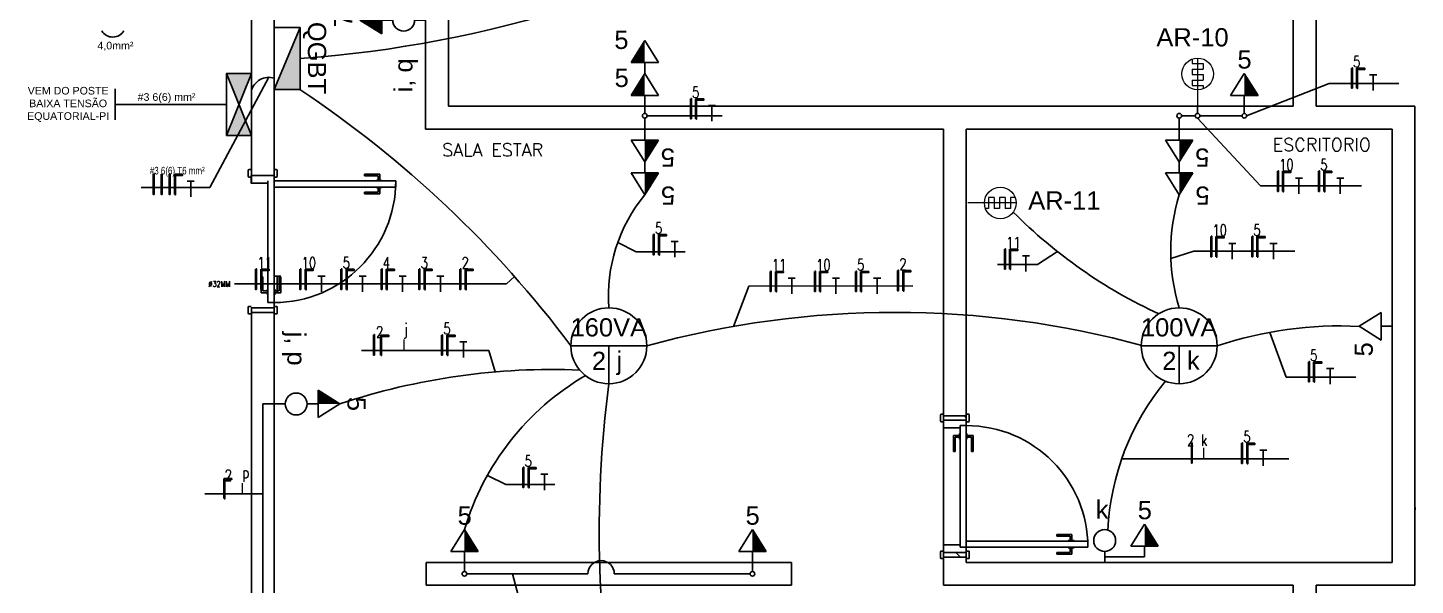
# Model space of a CAD drawing. Header units: millimetres. Extents: x -632.9 to -536.7, y 683.3 to 727.5.
# Drawn here: x -622.74 to -613.61, y 689.7 to 693.37 of the extents above; entities that cross this region are included whole.
import ezdxf
from ezdxf.enums import TextEntityAlignment as Align

# ---------------------------------------------------------------- set-up
doc = ezdxf.new("R2010")
doc.units = ezdxf.units.MM
doc.header["$MEASUREMENT"] = 0
for name, color, linetype in [('ARQUITETURA', 9, 'Continuous'), ('ELETRICA', 4, 'Continuous'), ('ELETRODUTO DIVERSOS', 3, 'Continuous'), ('ELETRODUTO EMBUTIDO LAJE PAREDE', 2, 'Continuous'), ('ELETRODUTO LUMINÁRIA', 3, 'Continuous'), ('ELETRODUTO TEXTO', 2, 'Continuous'), ('PENA1', 2, 'Continuous')]:
    doc.layers.add(name, color=color, linetype=linetype)
for name, color, linetype, lineweight in [('LAYERCOMUM', 252, 'Continuous', 25), ('REDE ELETRICA', 7, 'Continuous', 9), ('TOMADAS', 20, 'Continuous', 13)]:
    doc.layers.add(name, color=color, linetype=linetype, lineweight=lineweight)
doc.styles.add('0', font='arial.ttf', dxfattribs={"height": 1})
doc.styles.add('GYN_Carimbo_Página', font='arial.ttf', dxfattribs={"height": 0.6})
doc.styles.add('GYN_Dispositivos', font='arial.ttf', dxfattribs={"height": 0.2})
doc.styles.add('ROMAND', font='romand__.ttf', dxfattribs={"width": 0.75})
doc.styles.add('SIMPLEX', font='simplex.shx')

# ---------------------------------------------------------------- blocks, each defined once
blk = doc.blocks.new('*U16')
for p, q in [((-0.373, 0), (-0.416, 0)), ((0.373, 0), (-0.373, 0)), ((0, 0), (0, -0.373)), ((0.373, 0), (0.416, 0)), ((0, -0.373), (0, -0.416))]:
    blk.add_line(p, q)
blk.add_circle((0, 0), 0.416)
at = {"color": 7, "style": 'GYN_Dispositivos'}
blk.add_attdef('P', text='', height=0.2, dxfattribs=at).set_placement((0, 0.16), align=Align.BOTTOM_CENTER)
blk.add_attdef('CI', text='', height=0.2, dxfattribs=at).set_placement((-0.16, 0), align=Align.TOP_RIGHT)
blk.add_attdef('CM', text='', height=0.2, dxfattribs=at).set_placement((0.16, 0), align=Align.TOP_LEFT)
blk = doc.blocks.new('*U6')
for points in [[(0, 0.36), (-0.075, 0.24), (0, 0.24)], [(0, 0.24), (-0.075, 0.24), (-0.15, 0.12), (0, 0.12)]]:
    blk.add_hatch(color=256).paths.add_polyline_path(points)
for p, q in [((0, 0.36), (-0.15, 0.12)), ((0.15, 0.12), (0, 0.36)), ((-0.15, 0.12), (0.15, 0.12)), ((0, 0.12), (0, 0))]:
    blk.add_line(p, q)
at = {"layer": 'REDE ELETRICA', "style": 'GYN_Carimbo_Página'}
blk.add_attdef('CIRCUITO', text='', height=0.2, dxfattribs=at).set_placement((0, 0.542), align=Align.MIDDLE_CENTER)
blk = doc.blocks.new('*U1')
blk.add_line((0, 0.12), (0, 0))
blk.add_circle((0, 0.24), 0.12)
at = {"layer": 'REDE ELETRICA', "style": 'GYN_Carimbo_Página'}
blk.add_attdef('COMANDO', text='', height=0.2, dxfattribs=at).set_placement((0, 0.542), align=Align.MIDDLE_CENTER)
blk = doc.blocks.new('*U5')
for p, q in [((0, 0.36), (-0.15, 0.12)), ((0.15, 0.12), (0, 0.36)), ((-0.15, 0.12), (0.15, 0.12)), ((0, 0.12), (0, 0))]:
    blk.add_line(p, q)
at = {"layer": 'REDE ELETRICA', "style": 'GYN_Carimbo_Página'}
blk.add_attdef('CIRCUITO', text='', height=0.2, dxfattribs=at).set_placement((0, 0.542), align=Align.MIDDLE_CENTER)
blk = doc.blocks.new('Quadro terminal.')
blk.add_hatch(color=256).paths.add_polyline_path([(-0.34, 0.212), (0.34, -0.071), (0.34, 0.212)])
at = {"ltscale": 0.05}
for p, q in [((-0.34, -0.071), (-0.34, 0.212)), ((-0.34, 0.212), (0.34, 0.212)), ((-0.34, 0.212), (0.34, -0.071)), ((0.34, 0.212), (0.34, -0.071)), ((-0.34, -0.071), (0.34, -0.071))]:
    blk.add_line(p, q, dxfattribs=at)
at = {"layer": 'REDE ELETRICA', "style": 'GYN_Carimbo_Página'}
blk.add_attdef('CM', text='', height=0.2, rotation=360, dxfattribs=at).set_placement((-0.254, 0.238), align=Align.BOTTOM_LEFT)

msp = doc.modelspace()

# ---------------------------------------------------------------- hatches: boundary and pattern name
at = {"layer": 'ARQUITETURA'}
h = msp.add_hatch(dxfattribs=at)
h.set_pattern_fill('FP_17', color=256, angle=-90, style=0, pattern_type=2)
h.set_pattern_definition([(45, (-596.79044, 688.2082), (-0.318198, 0.318198), []), (135, (-596.79044, 688.20818), (-0.159099, -0.159099), [])])
h.paths.add_polyline_path([(-616.7154, 689.8842), (-616.5654, 689.8842), (-616.5654, 689.9142), (-616.7154, 689.9142)], flags=0)
h.paths.add_polyline_path([(-616.5654, 690.7842), (-616.5654, 690.8142), (-616.7154, 690.8142), (-616.7154, 690.7842)], flags=0)
at = {"layer": 'ELETRODUTO DIVERSOS', "ltscale": 0.01}
h = msp.add_hatch(color=256, dxfattribs=at)
h.dxf.hatch_style = 1
h.paths.add_polyline_path([(-621.2654, 692.6578), (-621.3471, 692.8619), (-621.4288, 692.6578)])
h.paths.add_polyline_path([(-621.3471, 692.8619), (-621.2654, 693.0661), (-621.4288, 693.0661)])

# ---------------------------------------------------------------- linework, layer by layer
at = {"layer": 'ARQUITETURA'}
for p, q in [((-621.2654, 695.8592), (-621.2654, 692.6992)), ((-621.1154, 692.6992), (-621.1154, 695.8592)), ((-620.1204, 694.7642), (-620.1204, 692.6992)), ((-619.9704, 692.8492), (-619.9704, 694.7642)), ((-614.4154, 693.6192), (-614.4154, 692.8492)), ((-614.2654, 693.6192), (-614.2654, 692.8492)), ((-614.4154, 692.8492), (-619.9704, 692.8492)), ((-614.4154, 692.8492), (-619.9704, 692.8492)), ((-613.6154, 692.8492), (-614.2654, 692.8492)), ((-613.6154, 689.6992), (-613.6154, 692.8492)), ((-621.2654, 692.6992), (-621.2654, 692.3433)), ((-621.1154, 686.9992), (-621.1154, 692.6992)), ((-620.1204, 692.6992), (-616.7154, 692.6992)), ((-616.7154, 692.6992), (-616.7154, 690.8242)), ((-616.5654, 692.6992), (-613.7654, 692.6992)), ((-616.5654, 690.8242), (-616.5654, 692.6992)), ((-613.7654, 692.6992), (-613.7654, 689.8492)), ((-621.2864, 692.4273), (-621.2864, 692.3893)), ((-621.2664, 692.4333), (-621.2804, 692.4333)), ((-621.1024, 692.4333), (-621.1164, 692.4333)), ((-621.0964, 692.3893), (-621.0964, 692.4273)), ((-620.5216, 692.4032), (-620.5216, 692.3917)), ((-620.4216, 692.4032), (-620.5216, 692.4032)), ((-620.4216, 692.3623), (-620.4216, 692.4032)), ((-621.2804, 692.3833), (-621.2664, 692.3833)), ((-621.1164, 692.3933), (-621.2664, 692.3933)), ((-621.2664, 692.3933), (-621.2664, 692.3443)), ((-621.2654, 692.3433), (-621.1574, 692.3433)), ((-621.1564, 692.3583), (-621.1564, 691.5583)), ((-621.1164, 692.3833), (-621.1024, 692.3833)), ((-621.1164, 691.5583), (-621.1164, 692.3583)), ((-620.3164, 692.3583), (-621.1164, 692.3583)), ((-621.1164, 692.3183), (-620.3164, 692.3183)), ((-620.5216, 692.3917), (-620.4331, 692.3917)), ((-620.4454, 692.3623), (-620.4454, 692.3583)), ((-620.4331, 692.3623), (-620.4454, 692.3623)), ((-620.4454, 692.3143), (-620.4454, 692.3183)), ((-620.4331, 692.3143), (-620.4454, 692.3143)), ((-620.4331, 692.3917), (-620.4331, 692.3623)), ((-620.4331, 692.2848), (-620.4331, 692.3143)), ((-620.4075, 692.3623), (-620.4216, 692.3623)), ((-620.4216, 692.3143), (-620.4216, 692.2733)), ((-620.4075, 692.3143), (-620.4216, 692.3143)), ((-620.4075, 692.3583), (-620.4075, 692.3623)), ((-620.4075, 692.3183), (-620.4075, 692.3143)), ((-620.3164, 692.3183), (-620.3164, 692.3583)), ((-620.5216, 692.2848), (-620.4331, 692.2848)), ((-620.5216, 692.2733), (-620.5216, 692.2848)), ((-620.4216, 692.2733), (-620.5216, 692.2733)), ((-621.1899, 691.7283), (-621.2014, 691.7283)), ((-621.2014, 691.7283), (-621.2014, 691.6234)), ((-621.1899, 691.6349), (-621.1899, 691.7283)), ((-621.0715, 691.7283), (-621.083, 691.7283)), ((-621.083, 691.7283), (-621.083, 691.6349)), ((-621.0715, 691.6234), (-621.0715, 691.7283)), ((-621.1604, 691.6234), (-621.2014, 691.6234)), ((-621.1899, 691.6349), (-621.1604, 691.6349)), ((-621.185, 691.6227), (-621.185, 691.6236)), ((-621.185, 691.6228), (-621.185, 691.6227)), ((-621.185, 691.6227), (-621.1604, 691.6227)), ((-621.1564, 691.6473), (-621.1604, 691.6473)), ((-621.1604, 691.6413), (-621.1604, 691.6473)), ((-621.1604, 691.6153), (-621.1604, 691.6413)), ((-621.1604, 691.6093), (-621.1604, 691.6153)), ((-621.1604, 691.6093), (-621.1564, 691.6093)), ((-621.1124, 691.6473), (-621.1164, 691.6473)), ((-621.1164, 691.6093), (-621.1124, 691.6093)), ((-621.1124, 691.6473), (-621.1124, 691.6413)), ((-621.1124, 691.6413), (-621.1124, 691.6153)), ((-621.1124, 691.6349), (-621.083, 691.6349)), ((-621.0715, 691.6234), (-621.1124, 691.6234)), ((-621.1124, 691.6227), (-621.0864, 691.6227)), ((-621.1124, 691.6153), (-621.1124, 691.6093)), ((-621.0864, 691.6236), (-621.0864, 691.6227)), ((-621.0864, 691.6227), (-621.0864, 691.6228)), ((-621.2864, 691.5273), (-621.2864, 691.4893)), ((-621.2664, 691.5333), (-621.2804, 691.5333)), ((-621.1164, 691.5233), (-621.2664, 691.5233)), ((-621.1164, 691.5233), (-621.2664, 691.5233)), ((-621.2664, 691.5233), (-621.1164, 691.5233)), ((-621.2664, 691.4933), (-621.1164, 691.4933)), ((-621.2654, 691.5233), (-621.2654, 684.6992)), ((-621.1564, 691.5583), (-621.1164, 691.5583)), ((-621.1184, 691.5583), (-621.1564, 691.5583)), ((-621.1024, 691.5333), (-621.1164, 691.5333)), ((-621.0964, 691.4893), (-621.0964, 691.5273)), ((-621.2804, 691.4833), (-621.2664, 691.4833)), ((-621.1164, 691.4833), (-621.1024, 691.4833)), ((-616.7354, 690.7802), (-616.7354, 690.8182)), ((-616.7294, 690.8242), (-616.7154, 690.8242)), ((-616.7154, 690.7742), (-616.7294, 690.7742)), ((-616.7154, 690.8242), (-616.7154, 690.7742)), ((-616.7154, 690.8142), (-616.5654, 690.8142)), ((-616.7154, 690.7842), (-616.7154, 690.8142)), ((-616.5654, 690.7842), (-616.7154, 690.7842)), ((-616.7154, 690.7842), (-616.5654, 690.7842)), ((-616.7154, 690.7352), (-616.7154, 690.7842)), ((-616.5654, 690.8242), (-616.5514, 690.8242)), ((-616.5654, 690.7742), (-616.5654, 690.8242)), ((-616.5654, 690.8142), (-616.5654, 690.7842)), ((-616.5654, 690.7842), (-616.5654, 690.7512)), ((-616.5514, 690.7742), (-616.5654, 690.7742)), ((-616.5454, 690.8182), (-616.5454, 690.7802)), ((-616.7154, 689.9632), (-616.7154, 690.7352)), ((-616.6064, 690.7342), (-616.7144, 690.7342)), ((-616.6504, 690.684), (-616.6094, 690.684)), ((-616.6504, 690.684), (-616.6504, 690.5792)), ((-616.6389, 690.5792), (-616.6389, 690.6726)), ((-616.6094, 690.6726), (-616.6389, 690.6726)), ((-616.6094, 690.6848), (-616.634, 690.6848)), ((-616.634, 690.6839), (-616.634, 690.6848)), ((-616.634, 690.6848), (-616.634, 690.6847)), ((-616.6054, 690.6982), (-616.6094, 690.6982)), ((-616.6094, 690.6922), (-616.6094, 690.6982)), ((-616.6094, 690.6662), (-616.6094, 690.6922)), ((-616.6054, 690.7492), (-616.5654, 690.7492)), ((-616.6054, 689.9492), (-616.6054, 690.7492)), ((-616.6054, 690.7492), (-616.6054, 690.7352)), ((-616.5674, 690.7492), (-616.6054, 690.7492)), ((-616.5654, 690.7512), (-616.5654, 690.7492)), ((-616.5654, 690.7492), (-616.5654, 689.9492)), ((-616.5614, 690.6982), (-616.5654, 690.6982)), ((-616.5614, 690.6982), (-616.5614, 690.6922)), ((-616.5614, 690.6922), (-616.5614, 690.6662)), ((-616.5354, 690.6848), (-616.5614, 690.6848)), ((-616.5614, 690.684), (-616.5205, 690.684)), ((-616.532, 690.6726), (-616.5614, 690.6726)), ((-616.5354, 690.6847), (-616.5354, 690.6848)), ((-616.5354, 690.6848), (-616.5354, 690.6839)), ((-616.532, 690.6726), (-616.532, 690.5792)), ((-616.5205, 690.5792), (-616.5205, 690.684)), ((-616.6504, 690.5792), (-616.6389, 690.5792)), ((-616.6094, 690.6602), (-616.6094, 690.6662)), ((-616.6094, 690.6602), (-616.6054, 690.6602)), ((-616.5654, 690.6602), (-616.5614, 690.6602)), ((-616.5614, 690.6662), (-616.5614, 690.6602)), ((-616.532, 690.5792), (-616.5205, 690.5792)), ((-613.6134, 690.2105), (-613.6134, 690.1945)), ((-615.9706, 690.0341), (-615.9706, 690.0226)), ((-615.8706, 690.0341), (-615.9706, 690.0341)), ((-615.8706, 689.9932), (-615.8706, 690.0341)), ((-616.7154, 689.9142), (-616.7154, 689.9632)), ((-616.7144, 689.9642), (-616.6064, 689.9642)), ((-616.6054, 689.9632), (-616.6054, 689.9492)), ((-616.5654, 689.9492), (-616.6054, 689.9492)), ((-616.6054, 689.9492), (-616.5674, 689.9492)), ((-616.5654, 689.9892), (-615.7654, 689.9892)), ((-616.5654, 689.9492), (-616.5654, 689.9472)), ((-615.7654, 689.9492), (-616.5654, 689.9492)), ((-616.5654, 689.9472), (-616.5654, 689.9142)), ((-615.9706, 690.0226), (-615.8821, 690.0226)), ((-615.8944, 689.9932), (-615.8944, 689.9892)), ((-615.8821, 689.9932), (-615.8944, 689.9932)), ((-615.8944, 689.9452), (-615.8944, 689.9492)), ((-615.8821, 689.9452), (-615.8944, 689.9452)), ((-615.8821, 690.0226), (-615.8821, 689.9932)), ((-615.8821, 689.9157), (-615.8821, 689.9452)), ((-615.8565, 689.9932), (-615.8706, 689.9932)), ((-615.8706, 689.9452), (-615.8706, 689.9042)), ((-615.8565, 689.9452), (-615.8706, 689.9452)), ((-615.8565, 689.9892), (-615.8565, 689.9932)), ((-615.8565, 689.9492), (-615.8565, 689.9452)), ((-615.7654, 689.9892), (-615.7654, 689.9492)), ((-617.7154, 689.8492), (-620.1154, 689.8492)), ((-620.1154, 689.8492), (-620.1154, 689.6992)), ((-617.7154, 689.6992), (-617.7154, 689.8492)), ((-616.7354, 689.8802), (-616.7354, 689.9182)), ((-616.7294, 689.9242), (-616.7154, 689.9242)), ((-616.7154, 689.8742), (-616.7294, 689.8742)), ((-616.7154, 689.9242), (-616.7154, 689.8742)), ((-616.7154, 689.9142), (-616.5654, 689.9142)), ((-616.7154, 689.8842), (-616.7154, 689.9142)), ((-616.5654, 689.9142), (-616.7154, 689.9142)), ((-616.5654, 689.8842), (-616.7154, 689.8842)), ((-616.7154, 689.8742), (-616.7154, 689.6992)), ((-616.5654, 689.8742), (-616.5654, 689.9242)), ((-616.5654, 689.9242), (-616.5514, 689.9242)), ((-616.5654, 689.9142), (-616.5654, 689.8842)), ((-616.5654, 689.8492), (-616.5654, 689.8742)), ((-616.5514, 689.8742), (-616.5654, 689.8742)), ((-613.7654, 689.8492), (-616.5654, 689.8492)), ((-616.5454, 689.9182), (-616.5454, 689.8802)), ((-615.9706, 689.9157), (-615.8821, 689.9157)), ((-615.9706, 689.9042), (-615.9706, 689.9157)), ((-615.8706, 689.9042), (-615.9706, 689.9042)), ((-620.1154, 689.6992), (-617.7154, 689.6992)), ((-616.7154, 689.6992), (-614.4154, 689.6992)), ((-614.4154, 689.6992), (-614.4154, 688.6992)), ((-614.2654, 689.6992), (-613.6154, 689.6992)), ((-614.2654, 688.6992), (-614.2654, 689.6992))]:
    msp.add_line(p, q, dxfattribs=at)
for centre, radius, start, end in [((-621.2804, 692.4273), 0.006, 90, 180), ((-621.1024, 692.4273), 0.006, 0, 90), ((-621.2804, 692.3893), 0.006, 180, 270), ((-621.2654, 692.3443), 0.001, 180, 270), ((-621.1164, 692.3583), 0.8, 270, 0), ((-621.1024, 692.3893), 0.006, 270, 0), ((-621.2804, 691.5273), 0.006, 90, 180), ((-621.1024, 691.5273), 0.006, 0, 90), ((-621.2804, 691.4893), 0.006, 180, 270), ((-621.1024, 691.4893), 0.006, 270, 0), ((-616.7294, 690.8182), 0.006, 90, 180), ((-616.7294, 690.7802), 0.006, 180, 270), ((-616.5514, 690.8182), 0.006, 0, 90), ((-616.5514, 690.7802), 0.006, 270, 0), ((-616.7144, 690.7352), 0.001, 180, 270), ((-616.6064, 690.7352), 0.001, 270, 0), ((-616.5674, 690.7512), 0.002, 270, 0), ((-616.5654, 689.9492), 0.8, 0, 90), ((-616.7144, 689.9632), 0.001, 90, 180), ((-616.6064, 689.9632), 0.001, 0, 90), ((-616.5674, 689.9472), 0.002, 0, 90), ((-616.7294, 689.9182), 0.006, 90, 180), ((-616.7294, 689.8802), 0.006, 180, 270), ((-616.5514, 689.9182), 0.006, 0, 90), ((-616.5514, 689.8802), 0.006, 270, 0)]:
    msp.add_arc(centre, radius, start, end, dxfattribs=at)
at = {"layer": 'ELETRICA'}
for p, q in [((-622.1609, 692.7593), (-622.1609, 692.9646)), ((-621.4288, 692.8619), (-622.1609, 692.8619))]:
    msp.add_line(p, q, dxfattribs=at)
at = {"layer": 'ELETRODUTO DIVERSOS', "ltscale": 0.01}
for p, q in [((-621.2654, 692.6578), (-621.4288, 693.0661)), ((-621.2654, 693.0661), (-621.4288, 692.6578))]:
    msp.add_line(p, q, dxfattribs=at)
msp.add_lwpolyline([(-621.2654, 693.0661), (-621.2654, 692.6578), (-621.4288, 692.6578), (-621.4288, 693.0661)], close=True, dxfattribs=at)
at = {"layer": 'ELETRODUTO EMBUTIDO LAJE PAREDE'}
for p, q in [((-618.6794, 692.8023), (-618.6794, 692.8492)), ((-618.6794, 692.6992), (-618.6794, 692.7719)), ((-615.1654, 692.6992), (-615.1654, 692.7719)), ((-615.1503, 692.7871), (-615.0596, 692.7871)), ((-615.0444, 692.8492), (-615.0444, 692.8023)), ((-615.0292, 692.7871), (-614.7523, 692.7871)), ((-614.7372, 692.8023), (-614.7372, 692.8492)), ((-621.1908, 690.8917), (-621.1154, 690.8917)), ((-621.1908, 689.1813), (-621.1908, 690.8917)), ((-619.8647, 689.8492), (-619.8647, 689.7894)), ((-617.9713, 689.7894), (-617.9713, 689.8492)), ((-619.8495, 689.7742), (-619.0533, 689.7742)), ((-618.8797, 689.7742), (-617.9864, 689.7742))]:
    msp.add_line(p, q, dxfattribs=at)
for centre in [(-618.6794, 692.7871), (-615.1654, 692.7871), (-615.0444, 692.7871), (-614.7372, 692.7871), (-619.8647, 689.7742), (-617.9713, 689.7742)]:
    msp.add_circle(centre, 0.0152, dxfattribs=at)
for centre, radius, start, end in [((-621.5171, 701.0424), 7.9002, 274.14437, 301.04926), ((-621.1509, 692.9224), 0.1176, 72.438, 166.72816), ((-624.9448, 686.9466), 7.2205, 36.82325, 56.37251), ((-617.8652, 691.5995), 1.053, 140.64704, 184.12906), ((-613.9582, 691.8954), 1.2631, 162.88361, 197.11639), ((-613.9278, 694.465), 3.281, 224.77936, 245.28547), ((-617.0341, 685.3269), 6.1671, 74.65584, 105.34416), ((-614.1027, 688.8126), 2.5924, 87.31899, 108.28279), ((-619.2878, 686.7056), 4.4127, 87.65395, 108.43815), ((-618.1895, 689.5684), 1.7473, 120.24023, 163.48358), ((-613.9737, 689.9825), 1.6627, 140.43808, 177.25796), ((-611.3631, 690.044), 7.6157, 172.60125, 190.94016), ((-618.9665, 689.7742), 0.0868, 0, 180)]:
    msp.add_arc(centre, radius, start, end, dxfattribs=at)
at = {"layer": 'ELETRODUTO LUMINÁRIA'}
msp.add_line((-615.6553, 689.8852), (-615.3927, 689.8852), dxfattribs=at)
at = {"layer": 'LAYERCOMUM'}
for p, q in [((-621.5387, 692.3146), (-621.1509, 693.04)), ((-614.722, 692.7871), (-614.1789, 692.9987)), ((-614.1789, 692.9987), (-613.7221, 692.9987)), ((-618.1698, 692.7871), (-618.6642, 692.7871)), ((-615.0444, 692.7719), (-614.6314, 692.3256)), ((-621.9898, 692.3146), (-621.5387, 692.3146)), ((-618.7365, 691.8931), (-618.857, 691.9531)), ((-618.4145, 691.8931), (-618.7365, 691.8931)), ((-616.0981, 691.8085), (-615.9662, 691.8941)), ((-615.0701, 691.8955), (-615.2205, 691.8474)), ((-616.3602, 691.8085), (-616.0981, 691.8085)), ((-619.589, 691.6828), (-619.5359, 691.7298)), ((-617.9953, 691.6671), (-618.0967, 691.4018)), ((-614.4616, 691.0674), (-614.5706, 691.3625)), ((-620.1603, 691.2429), (-620.5415, 691.2429)), ((-620.1603, 691.2429), (-619.7035, 691.2429)), ((-619.7035, 691.2429), (-619.6637, 691.1022)), ((-614.4616, 691.0674), (-614.0049, 691.0674)), ((-614.9016, 690.5317), (-615.543, 690.5317)), ((-614.9016, 690.5317), (-614.4448, 690.5317)), ((-619.5936, 690.362), (-619.7142, 690.4219)), ((-619.2716, 690.362), (-619.5936, 690.362)), ((-621.1908, 690.3005), (-621.5721, 690.3005)), ((-619.4673, 689.4654), (-619.5495, 689.7742))]:
    msp.add_line(p, q, dxfattribs=at)
at = {"layer": 'LAYERCOMUM', "linetype": 'Continuous'}
for p, q in [((-614.6314, 692.3256), (-613.9662, 692.3265)), ((-615.0701, 691.8955), (-614.4048, 691.8963)), ((-621.3776, 691.6807), (-619.589, 691.6828)), ((-617.9953, 691.6671), (-616.9174, 691.6684))]:
    msp.add_line(p, q, dxfattribs=at)
at = {"layer": 'PENA1'}
msp.add_arc((-622.1769, 693.3895), 0.0848, 211.91936, 329.0111, dxfattribs=at)
at = {"layer": 'TOMADAS', "ltscale": 3}
for p, q in [((-615.0807, 693.1601), (-615.0807, 693.1308)), ((-615.0444, 693.1667), (-615.0444, 692.8492)), ((-615.0807, 693.1308), (-615.0081, 693.1308)), ((-615.0807, 693.0945), (-615.0081, 693.0945)), ((-615.0807, 693.0945), (-615.0807, 693.0581)), ((-615.0807, 693.0581), (-615.0081, 693.0581)), ((-615.0081, 693.1308), (-615.0081, 693.0945)), ((-615.0081, 693.0581), (-615.0081, 693.0218)), ((-615.0807, 693.0218), (-615.0081, 693.0218)), ((-615.0807, 693.0218), (-615.0807, 692.9854)), ((-615.0807, 692.9854), (-615.0081, 692.9854)), ((-615.0081, 692.9854), (-615.0081, 692.9649)), ((-616.4192, 692.25), (-616.4192, 692.1773)), ((-616.3828, 692.25), (-616.4192, 692.25)), ((-616.3828, 692.25), (-616.3828, 692.1773)), ((-616.3465, 692.25), (-616.3465, 692.1773)), ((-616.3102, 692.25), (-616.3465, 692.25)), ((-616.3102, 692.25), (-616.3102, 692.1773)), ((-616.2445, 692.25), (-616.2738, 692.25)), ((-616.2738, 692.25), (-616.2738, 692.1773)), ((-616.2379, 692.2136), (-616.5554, 692.2136)), ((-616.4192, 692.1773), (-616.4397, 692.1773)), ((-616.3465, 692.1773), (-616.3828, 692.1773)), ((-616.2738, 692.1773), (-616.3102, 692.1773))]:
    msp.add_line(p, q, dxfattribs=at)
for centre in [(-615.0444, 693.0625), (-616.3421, 692.2136)]:
    msp.add_circle(centre, 0.1042, dxfattribs=at)

# ---------------------------------------------------------------- block references
at = {"layer": 'ELETRODUTO LUMINÁRIA', "xscale": 0.6000000000000001, "yscale": 0.6000000000000001, "zscale": 0.6000000000000001}
for p, rotation, values in [((-620.3364, 693.4164), 90, {'CIRCUITO': '7'}), ((-620.8994, 690.8917), 270, {'CIRCUITO': '5'})]:
    msp.add_blockref('*U6', p, dxfattribs=dict(at, rotation=rotation)).add_auto_attribs(values)
at = {"layer": 'ELETRODUTO LUMINÁRIA'}
ref = msp.add_blockref('*U1', (-620.1204, 693.4164), dxfattribs=dict(at, xscale=0.6000000000000001, yscale=0.6000000000000001, zscale=0.6000000000000001, rotation=90))
ref.add_attrib('COMANDO', 'i, q', dxfattribs={"layer": 'REDE ELETRICA', "height": 0.12, "rotation": 90, "style": 'GYN_Carimbo_Página'}).set_placement((-620.2668, 693.0525), align=Align.MIDDLE_CENTER)
ref = msp.add_blockref('Quadro terminal.', (-621.0731, 693.1629), dxfattribs=dict(at, xscale=0.6000000000000001, yscale=0.6000000000000001, zscale=0.6000000000000001, rotation=270))
ref.add_attrib('CM', ' QGBT', dxfattribs={"layer": 'REDE ELETRICA', "height": 0.12, "rotation": 270, "style": 'GYN_Carimbo_Página'}).set_placement((-620.9301, 693.4512), align=Align.BOTTOM_LEFT)
ref = msp.add_blockref('*U6', (-618.6794, 693.0652), dxfattribs=dict(at, xscale=0.6000000000000001, yscale=0.6000000000000001, zscale=0.6000000000000001))
ref.add_attrib('CIRCUITO', '5', dxfattribs={"layer": 'REDE ELETRICA', "height": 0.12, "style": 'GYN_Carimbo_Página'}).set_placement((-618.8327, 693.2865), align=Align.MIDDLE_CENTER)
ref = msp.add_blockref('*U6', (-614.7372, 692.8492), dxfattribs=dict(at, xscale=-0.6000000000000001, yscale=0.6000000000000001, zscale=0.6000000000000001))
ref.add_attrib('CIRCUITO', '5', dxfattribs={"layer": 'REDE ELETRICA', "height": 0.12, "style": 'GYN_Carimbo_Página'}).set_placement((-614.7358, 693.1574), align=Align.MIDDLE_CENTER)
ref = msp.add_blockref('*U6', (-618.6794, 692.8492), dxfattribs=dict(at, xscale=0.6000000000000001, yscale=0.6000000000000001, zscale=0.6000000000000001))
ref.add_attrib('CIRCUITO', '5', dxfattribs={"layer": 'REDE ELETRICA', "height": 0.12, "style": 'GYN_Carimbo_Página'}).set_placement((-618.831, 693.0364), align=Align.MIDDLE_CENTER)
ref = msp.add_blockref('*U6', (-618.6794, 692.6992), dxfattribs=dict(at, xscale=0.6000000000000001, yscale=0.6000000000000001, zscale=0.6000000000000001, rotation=180))
ref.add_attrib('CIRCUITO', '5', dxfattribs={"layer": 'REDE ELETRICA', "height": 0.12, "rotation": 180, "style": 'GYN_Carimbo_Página'}).set_placement((-618.5278, 692.5119), align=Align.MIDDLE_CENTER)
ref = msp.add_blockref('*U6', (-615.1654, 692.6992), dxfattribs=dict(at, xscale=0.6000000000000001, yscale=0.6000000000000001, zscale=0.6000000000000001, rotation=180))
ref.add_attrib('CIRCUITO', '5', dxfattribs={"layer": 'REDE ELETRICA', "height": 0.12, "rotation": 180, "style": 'GYN_Carimbo_Página'}).set_placement((-615.0139, 692.5119), align=Align.MIDDLE_CENTER)
ref = msp.add_blockref('*U6', (-618.6794, 692.4832), dxfattribs=dict(at, xscale=0.6000000000000001, yscale=0.6000000000000001, zscale=0.6000000000000001, rotation=180))
ref.add_attrib('CIRCUITO', '5', dxfattribs={"layer": 'REDE ELETRICA', "height": 0.12, "rotation": 180, "style": 'GYN_Carimbo_Página'}).set_placement((-618.5261, 692.2619), align=Align.MIDDLE_CENTER)
ref = msp.add_blockref('*U6', (-615.1654, 692.4832), dxfattribs=dict(at, xscale=0.6000000000000001, yscale=0.6000000000000001, zscale=0.6000000000000001, rotation=180))
ref.add_attrib('CIRCUITO', '5', dxfattribs={"layer": 'REDE ELETRICA', "height": 0.12, "rotation": 180, "style": 'GYN_Carimbo_Página'}).set_placement((-615.0122, 692.2619), align=Align.MIDDLE_CENTER)
ref = msp.add_blockref('*U16', (-618.9154, 691.2742), dxfattribs=dict(at, xscale=0.6000000000000001, yscale=0.6000000000000001, zscale=0.6000000000000001))
ref.add_attrib('P', '160VA', dxfattribs={"layer": '0', "color": 7, "height": 0.12, "style": 'GYN_Dispositivos'}).set_placement((-618.9154, 691.2995), align=Align.BOTTOM_CENTER)
ref.add_attrib('CI', '2', dxfattribs={"layer": '0', "color": 7, "height": 0.12, "style": 'GYN_Dispositivos'}).set_placement((-618.9336, 691.2351), align=Align.TOP_RIGHT)
ref.add_attrib('CM', ' j', dxfattribs={"layer": '0', "color": 7, "height": 0.12, "style": 'GYN_Dispositivos'}).set_placement((-618.9113, 691.2378), align=Align.TOP_LEFT)
ref = msp.add_blockref('*U16', (-615.1654, 691.2742), dxfattribs=dict(at, xscale=0.6000000000000001, yscale=0.6000000000000001, zscale=0.6000000000000001))
ref.add_attrib('P', '100VA', dxfattribs={"layer": '0', "color": 7, "height": 0.12, "style": 'GYN_Dispositivos'}).set_placement((-615.1654, 691.2995), align=Align.BOTTOM_CENTER)
ref.add_attrib('CI', '2', dxfattribs={"layer": '0', "color": 7, "height": 0.12, "style": 'GYN_Dispositivos'}).set_placement((-615.1836, 691.2351), align=Align.TOP_RIGHT)
ref.add_attrib('CM', ' k', dxfattribs={"layer": '0', "color": 7, "height": 0.12, "style": 'GYN_Dispositivos'}).set_placement((-615.1613, 691.2378), align=Align.TOP_LEFT)
ref = msp.add_blockref('*U5', (-613.7654, 691.4022), dxfattribs=dict(at, xscale=0.6000000000000001, yscale=0.6000000000000001, zscale=0.6000000000000001, rotation=89.99999999999999))
ref.add_attrib('CIRCUITO', '5', dxfattribs={"layer": 'REDE ELETRICA', "height": 0.12, "rotation": 90, "style": 'GYN_Carimbo_Página'}).set_placement((-613.9527, 691.2506), align=Align.MIDDLE_CENTER)
ref = msp.add_blockref('*U1', (-621.1154, 690.8917), dxfattribs=dict(at, xscale=0.6000000000000001, yscale=0.6000000000000001, zscale=0.6000000000000001, rotation=270))
ref.add_attrib('COMANDO', 'j, p', dxfattribs={"layer": 'REDE ELETRICA', "height": 0.12, "rotation": 270, "style": 'GYN_Carimbo_Página'}).set_placement((-620.9691, 691.2557), align=Align.MIDDLE_CENTER)
ref = msp.add_blockref('*U6', (-619.8647, 689.8492), dxfattribs=dict(at, xscale=-0.6000000000000001, yscale=0.6000000000000001, zscale=0.6000000000000001))
ref.add_attrib('CIRCUITO', '5', dxfattribs={"layer": 'REDE ELETRICA', "height": 0.12, "style": 'GYN_Carimbo_Página'}).set_placement((-619.8634, 690.1574), align=Align.MIDDLE_CENTER)
ref = msp.add_blockref('*U6', (-617.9713, 689.8492), dxfattribs=dict(at, xscale=-0.6000000000000001, yscale=0.6000000000000001, zscale=0.6000000000000001))
ref.add_attrib('CIRCUITO', '5', dxfattribs={"layer": 'REDE ELETRICA', "height": 0.12, "style": 'GYN_Carimbo_Página'}).set_placement((-617.9699, 690.1574), align=Align.MIDDLE_CENTER)
ref = msp.add_blockref('*U1', (-615.6553, 689.8492), dxfattribs=dict(at, xscale=-0.6000000000000001, yscale=0.6000000000000001, zscale=0.6000000000000001))
ref.add_attrib('COMANDO', 'k', dxfattribs={"layer": 'REDE ELETRICA', "height": 0.12, "style": 'GYN_Carimbo_Página'}).set_placement((-615.672, 690.1972), align=Align.MIDDLE_CENTER)
ref = msp.add_blockref('*U6', (-615.3927, 689.8852), dxfattribs=dict(at, xscale=-0.6000000000000001, yscale=0.6000000000000001, zscale=0.6000000000000001))
ref.add_attrib('CIRCUITO', '5', dxfattribs={"layer": 'REDE ELETRICA', "height": 0.12, "style": 'GYN_Carimbo_Página'}).set_placement((-615.3913, 690.1934), align=Align.MIDDLE_CENTER)

# ---------------------------------------------------------------- texts
at = {"layer": 'ELETRODUTO TEXTO', "char_height": 0.08463, "attachment_point": 1, "style": 'SIMPLEX'}
for s, width, heights, insert in [('SALA ESTAR', 1.490049, [0.4086], (-620.0108, 692.605)), ('ESCRITORIO', 0.946816, [0.1034], (-614.5502, 692.6397))]:
    msp.add_mtext_dynamic_manual_height_columns(s, width=width, gutter_width=12.5, heights=heights, dxfattribs=dict(at, insert=insert))
at = {"layer": 'PENA1', "width": 0.75}
for s, height, style, p in [('5', 0.0737, 'ROMAND', (-614.0215, 693.0841)), ('T', 0.1032, 'ROMAND', (-613.9167, 692.9213)), ('5', 0.0737, 'ROMAND', (-618.3677, 692.8826)), ('T', 0.1032, 'ROMAND', (-618.264, 692.7199)), ('10', 0.07371, 'ROMAND', (-614.5081, 692.4058)), ('5', 0.0737, 'ROMAND', (-614.2382, 692.4058)), ('#3 6(6) T6 mm²', 0.05, '0', (-621.9334, 692.3861)), ('T', 0.1032, 'ROMAND', (-621.6912, 692.2234)), ('T', 0.1032, 'ROMAND', (-614.4044, 692.243)), ('T', 0.1032, 'ROMAND', (-614.1334, 692.243)), ('5', 0.0737, 'ROMAND', (-618.6124, 691.9886)), ('10', 0.07371, 'ROMAND', (-614.9467, 691.9756)), ('5', 0.0737, 'ROMAND', (-614.6769, 691.9756)), ('T', 0.1032, 'ROMAND', (-618.5087, 691.8258)), ('11', 0.07371, 'ROMAND', (-616.3029, 691.8936)), ('T', 0.1032, 'ROMAND', (-614.8431, 691.8129)), ('T', 0.1032, 'ROMAND', (-614.5721, 691.8129)), ('11', 0.07371, 'ROMAND', (-621.2258, 691.7608)), ('10', 0.07371, 'ROMAND', (-620.9349, 691.7608)), ('5', 0.0737, 'ROMAND', (-620.6651, 691.7608)), ('4', 0.0737, 'ROMAND', (-620.4016, 691.7608)), ('3', 0.0737, 'ROMAND', (-620.1528, 691.7608)), ('2', 0.0737, 'ROMAND', (-619.8834, 691.7613)), ('T', 0.1032, 'ROMAND', (-616.1993, 691.7309)), ('11', 0.07371, 'ROMAND', (-617.8435, 691.7472)), ('10', 0.07371, 'ROMAND', (-617.5525, 691.7472)), ('5', 0.0737, 'ROMAND', (-617.2827, 691.7472)), ('2', 0.0737, 'ROMAND', (-617.0056, 691.7522)), ('%%C32MM', 0.03685, 'ROMAND', (-621.5474, 691.6514)), ('T', 0.1032, 'ROMAND', (-621.1222, 691.598)), ('T', 0.1032, 'ROMAND', (-620.8313, 691.598)), ('T', 0.1032, 'ROMAND', (-620.5614, 691.598)), ('T', 0.1032, 'ROMAND', (-620.2979, 691.598)), ('T', 0.1032, 'ROMAND', (-620.0491, 691.598)), ('T', 0.1032, 'ROMAND', (-617.7398, 691.5845)), ('T', 0.1032, 'ROMAND', (-617.4489, 691.5845)), ('T', 0.1032, 'ROMAND', (-617.1779, 691.5845)), ('2', 0.0737, 'ROMAND', (-620.4463, 691.306, -0.3385)), ('j', 0.0737, 'ROMAND', (-620.2631, 691.3253, -0.1692)), ('5', 0.0737, 'ROMAND', (-620.003, 691.3283)), ('T', 0.1032, 'ROMAND', (-619.8982, 691.1656)), ('5', 0.0737, 'ROMAND', (-614.3043, 691.1528)), ('T', 0.1032, 'ROMAND', (-614.1995, 690.9901)), ('2', 0.0737, 'ROMAND', (-615.1141, 690.5944, -0.3385)), ('k', 0.0737, 'ROMAND', (-615.0219, 690.5949, -0.1692)), ('5', 0.0737, 'ROMAND', (-614.7443, 690.6171)), ('T', 0.1032, 'ROMAND', (-614.6395, 690.4543)), ('5', 0.0737, 'ROMAND', (-619.4695, 690.4574)), ('2', 0.0737, 'ROMAND', (-621.4412, 690.3636, -0.3385)), ('p', 0.0737, 'ROMAND', (-621.3252, 690.3817, -0.1692)), ('T', 0.1032, 'ROMAND', (-619.3659, 690.2947))]:
    msp.add_text(s, height=height, dxfattribs=dict(at, style=style)).set_placement(p, align=Align.BOTTOM_LEFT)
at = {"layer": 'PENA1', "style": 'ROMAND', "width": 0.75}
for height, p in [(0.1327, (-614.0097, 693.1404)), (0.1327, (-618.3559, 692.939)), (0.1327, (-621.8876, 692.4425)), (0.1327, (-621.8353, 692.4425)), (0.1327, (-621.783, 692.4425)), (0.1327, (-614.4962, 692.4621)), (0.1327, (-614.2264, 692.4621)), (0.1327, (-618.6005, 692.0449)), (0.1327, (-614.9349, 692.032)), (0.1327, (-614.6651, 692.032)), (0.1327, (-616.2911, 691.95)), (0.1327, (-621.214, 691.8171)), (0.1327, (-620.9231, 691.8171)), (0.1327, (-620.6532, 691.8171)), (0.1327, (-620.3897, 691.8171)), (0.1327, (-620.141, 691.8171)), (0.1327, (-619.8716, 691.8176)), (0.1327, (-617.8316, 691.8036)), (0.1327, (-617.5407, 691.8036)), (0.1327, (-617.2709, 691.8036)), (0.1327, (-616.9937, 691.8085)), (0.1327, (-620.4394, 691.3851)), (0.0663, (-620.2528, 691.3345, -0.1692)), (0.1327, (-619.9912, 691.3847)), (0.1327, (-614.2925, 691.2092)), (0.1327, (-615.0621, 690.6739)), (0.0663, (-614.9941, 690.6233, -0.1692)), (0.1327, (-614.7324, 690.6734)), (0.1327, (-619.4577, 690.5138)), (0.0663, (-621.315, 690.391, -0.1692))]:
    msp.add_text('I', height=height, rotation=180, dxfattribs=at).set_placement(p, align=Align.BOTTOM_LEFT)
at = {"layer": 'PENA1', "style": 'ROMAND', "text_generation_flag": 2, "width": 0.75}
for p in [(-614.0136, 693.1404), (-618.3597, 692.939), (-621.7869, 692.4425), (-614.5001, 692.4621), (-614.2303, 692.4621), (-618.6044, 692.0449), (-614.9388, 692.032), (-614.6689, 692.032), (-616.295, 691.95), (-621.2179, 691.8171), (-620.9269, 691.8171), (-620.6571, 691.8171), (-620.3936, 691.8171), (-620.1448, 691.8171), (-619.8754, 691.8176), (-617.8355, 691.8036), (-617.5446, 691.8036), (-617.2747, 691.8036), (-616.9976, 691.8085), (-620.4312, 691.3847), (-619.995, 691.3847), (-614.2963, 691.2092), (-614.7363, 690.6734), (-621.4617, 690.4422), (-619.4615, 690.5138)]:
    msp.add_text('L', height=0.1327, rotation=180, dxfattribs=at).set_placement(p, align=Align.BOTTOM_LEFT)
at = {"layer": 'PENA1', "char_height": 0.05, "attachment_point": 1, "style": '0'}
for s, width, heights, insert in [('4,0mm²', 0.327266, [0], (-622.2778, 693.2736)), ('\\pxqc;VEM DO POSTE \\PBAIXA TENSÃO\\PEQUATORIAL-PI', 0.682609, [0.3198], (-622.8118, 692.977)), ('#3 6(6) mm²', 0.459827, [0.0973], (-622.0135, 692.9353))]:
    msp.add_mtext_dynamic_manual_height_columns(s, width=width, gutter_width=1, heights=heights, dxfattribs=dict(at, insert=insert))
at = {"layer": 'REDE ELETRICA', "char_height": 0.12, "attachment_point": 1, "style": 'GYN_Carimbo_Página'}
for s, insert in [('AR-10', (-615.3155, 693.3632)), ('AR-11', (-616.158, 692.2903))]:
    msp.add_mtext_dynamic_manual_height_columns(s, width=0.161556, gutter_width=1, heights=[0], dxfattribs=dict(at, insert=insert))

doc.saveas('drawing.dxf')
